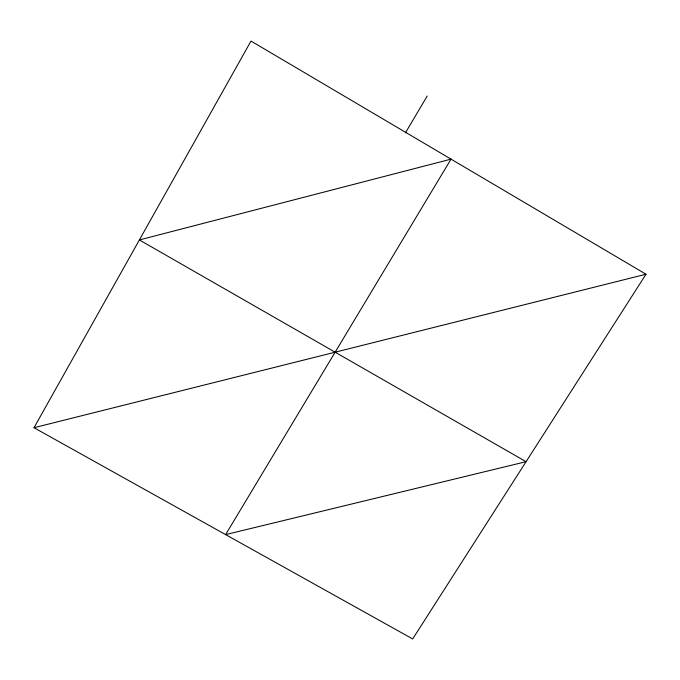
<?xml version="1.0" encoding="UTF-8"?>
<svg xmlns="http://www.w3.org/2000/svg" width="680" height="680" viewBox="0 0 680 680"><rect width="100%" height="100%" fill="white"/><g stroke="black" fill="none" stroke-linecap="round" stroke-linejoin="round"><path stroke-width="1.02" d="M34 427.72L251.005 41.063L646 274.227L412.675 638.937L34 427.72L646 274.227M405.433 132.855L427.21 96.033M451.027 159.137L225.624 534.608L526.073 461.686L139.383 239.938L451.027 159.137"/></g></svg>
